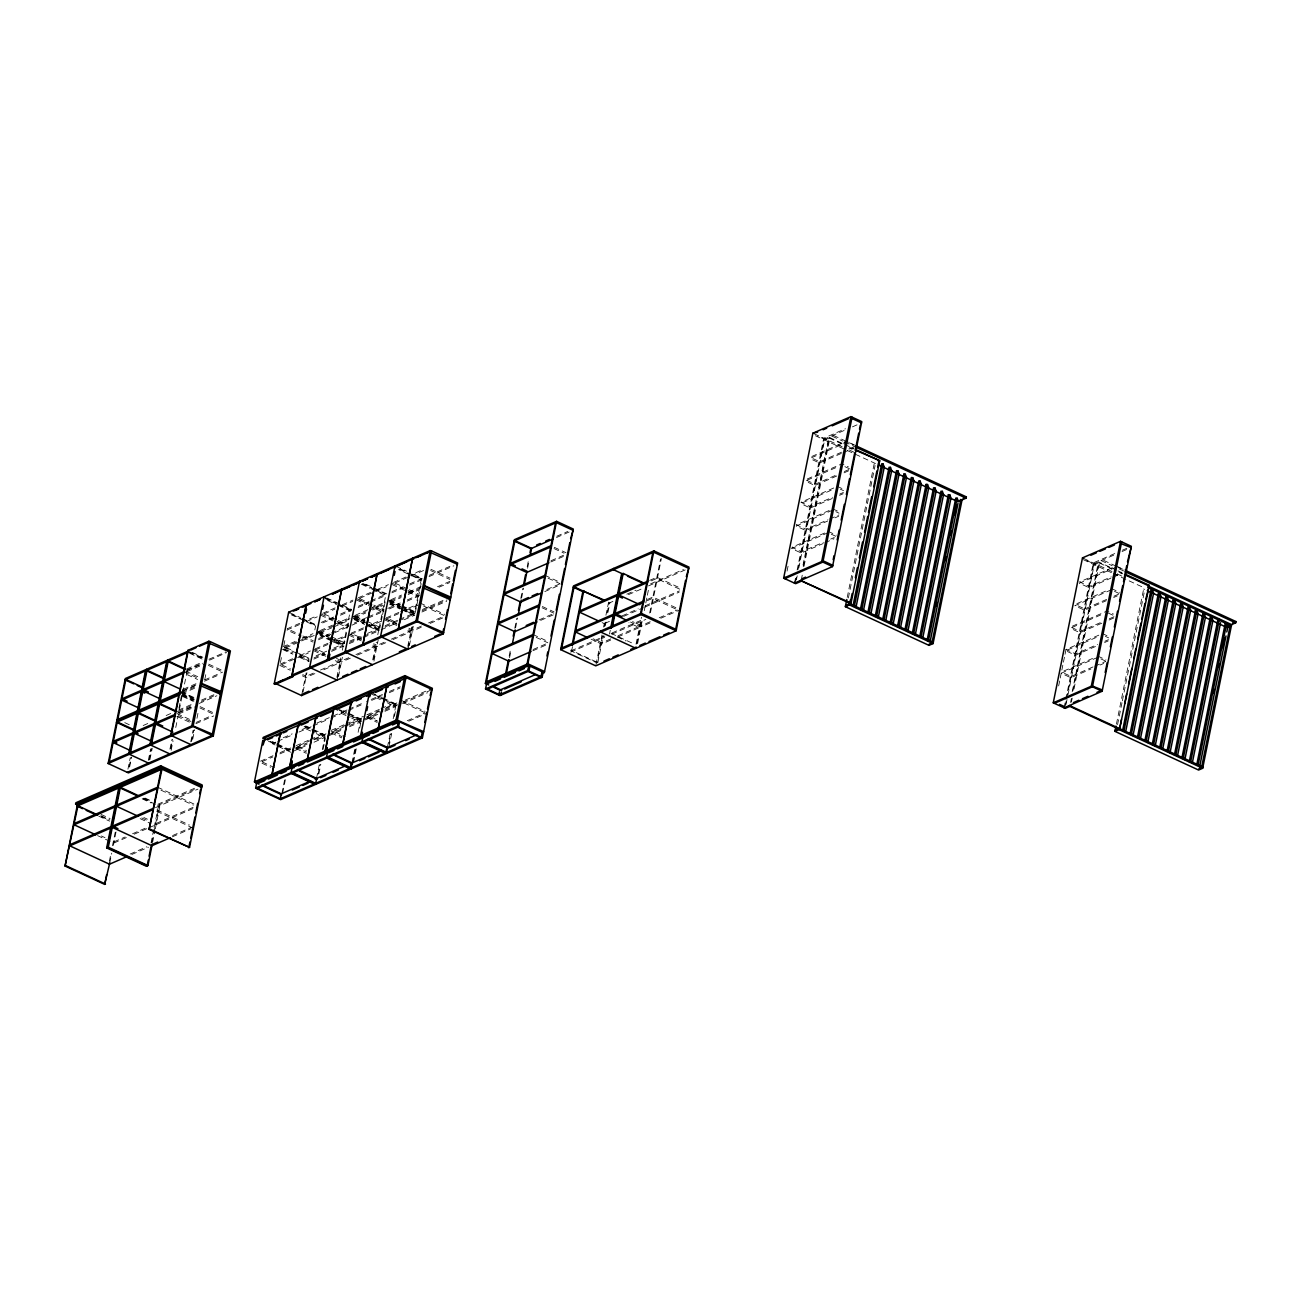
<?xml version="1.0" encoding="UTF-8"?>
<svg xmlns="http://www.w3.org/2000/svg" width="1301" height="1301" viewBox="0 0 1301 1301"><rect width="100%" height="100%" fill="white"/><g stroke="black" fill="none" stroke-linecap="round" stroke-linejoin="round"><path stroke-width="0.75" stroke-dasharray="5 3.75" d="M109.382 861.197L110.943 853.456M112.488 845.731L115.22 832.201M127.921 769.184L130.23 757.784M109.788 862.774L111.74 853.114M113.301 845.39L116.033 831.859M129.108 766.94L131.027 757.426M129.628 766.972L131.629 757.084M148.33 760.288L150.64 748.888M149.143 759.947L151.436 748.53M149.94 759.589L152.25 748.189M150.997 843.064L153.729 829.534M154.12 827.599L158.397 806.344M169.927 749.148L171.846 739.651M151.794 842.706L153.355 834.982M153.746 833.047L159.454 804.717M170.74 748.807L172.659 739.293M178.92 708.216L180.075 702.507M180.449 700.605L182.758 689.205M152.607 842.349L154.949 830.77M155.323 828.835L160.007 805.644M171.147 750.352L173.066 740.838M175.749 727.535L178.058 716.119M179.343 709.777L187.393 669.836M190.759 741.814L193.052 730.398M191.556 741.456L193.865 730.056M192.743 739.212L194.662 729.698M196.971 718.298L198.11 712.59M204.761 679.61L206.306 671.999M280.431 662.518L281.601 656.729M284.838 640.645L283.667 646.451L294.124 651.281M290.904 752.287L272.283 743.668L272.543 742.399L276.105 740.854M281.878 793.415L284.952 778.128M301.865 694.295L306.142 673.024M299.783 657.412L308.483 661.428L309.004 658.891L284.61 647.605M314.842 629.895L315.623 626.025L291.229 614.755M282.675 793.073L285.374 779.689M303.052 692.002L306.955 672.682M299.002 732.04L306.125 728.934L306.385 727.649L299.263 730.755M307.979 726.95L307.735 728.235L311.297 726.674M316.517 778.323L319.217 764.939M322.29 749.652L324.99 736.268L313.98 741.066M336.894 677.268L340.781 657.932M342.342 650.207L343.122 646.337L320.469 635.864M318.078 774.144L320.013 764.598M323.103 749.295L324.258 743.57M324.632 741.651L325.413 737.83M337.301 678.846L341.204 659.526M333.804 648.077L344.44 643.442L347.172 629.912M347.562 627.976L348.733 622.187M340.439 615.227L351.059 610.592L351.319 609.307L325.185 597.224M318.891 773.802L320.81 764.24M338.504 676.569L342.391 657.233M330.877 718.152L341.561 713.485L341.821 712.216L331.137 716.867M351.953 762.89L354.653 749.506M358.117 732.3L360.426 720.819M372.72 659.883L376.233 642.499M377.778 634.758L378.558 630.904L366.362 625.261M352.75 762.532L355.449 749.148M359.694 728.121L360.849 722.38M373.517 659.542L377.03 642.141M382.218 616.398L379.876 627.993L371.175 623.976M382.608 614.479L383.779 608.673M384.169 606.738L385.34 600.948M353.563 762.175L356.263 748.807M373.94 661.119L378.217 639.864M371.663 700.377L376.997 698.052L377.257 696.767L366.573 701.434M387.389 747.441L390.089 734.057M393.178 718.77L395.878 705.386M407.766 646.386L411.669 627.049M415.295 609.047L421.15 580.051L398.496 569.578M388.966 743.261L390.902 733.699M394.366 716.493L395.911 708.85M408.189 647.963L412.466 626.708M399.374 619.504L415.328 612.56L416.499 606.754M416.873 604.835L418.044 599.029M418.434 597.094L421.166 583.564M388.999 746.741L391.699 733.357M409.376 645.67L413.279 626.35M509.163 656.094L510.773 648.142M514.773 628.253L516.773 618.317M520.79 598.427L522.791 588.491M527.214 566.618L528.808 558.666M509.569 657.737L511.163 649.784M515.586 627.911L517.587 617.959M521.587 598.086L523.604 588.133M527.604 568.244L529.214 560.292M602.493 635.896L597.045 662.957L570.911 650.874L571.692 647.004M572.489 646.646L571.708 650.516L596.102 661.802M595.988 664.583L601.956 634.986M603.55 627.082L604.347 623.146M605.924 615.243L608.575 602.135M604.347 626.74L605.225 622.382M607.128 612.917L609.128 603.046M597.842 662.599L603.306 635.555M605.258 625.895L606.038 622.024M607.974 612.364L609.925 602.705M609.502 634.059L610.267 630.188M636.026 644.206L641.474 617.162M636.823 643.865L641.897 618.739M637.636 643.507L642.304 620.317M644.255 610.657L645.426 604.867M645.816 602.932L646.987 597.126M647.378 595.207L648.532 589.402M649.671 613.031L660.583 558.926M650.467 612.673L661.38 558.568M787.056 571.106L788.26 565.171M794.488 583.141L795.675 577.237M797.139 570.001L823.712 438.209L845.455 428.745M795.545 581.531L796.358 577.563M797.952 569.659L824.265 439.136L817.809 436.144M796.44 579.742L797.22 575.806M798.814 567.935L824.606 440.014L829.973 437.673L804.051 566.228M803.026 565.073L828.818 437.152L842.853 443.641M803.237 566.569L829.16 438.03L842.056 443.999M801.253 580.067L802.587 573.481M847.211 597.484L874.337 463.01M848.366 598.021L875.085 465.514M1058.656 685.903L1059.843 679.968M1060.25 678L1061.437 672.064L1094.239 657.704M1061.844 670.08L1063.031 664.16M1063.437 662.176L1064.625 656.241M1065.031 654.273L1066.218 648.337M1064.088 707.842L1093.312 562.894L1115.055 553.429M1065.145 706.215L1066.348 700.28M1066.739 698.295L1093.865 563.821L1084.172 559.332M1066.023 704.426L1067.617 696.555M1068.007 694.588L1094.206 564.699L1099.556 562.374L1073.764 690.294M1072.219 691.725L1098.418 561.837L1116.144 570.033M1070.577 702.442L1071.373 698.507M1072.967 690.636L1098.76 562.715L1111.656 568.683M1071.39 702.101L1072.187 698.165M1116.421 724.12L1143.921 587.694M1117.559 724.657L1121.982 702.8M1122.373 700.8L1144.815 589.499L1143.677 588.979M186.84 668.909L201.606 662.485M208.973 659.265L225.724 651.964M186.141 670.243L202.501 663.25M209.559 660.176L226.716 652.565M187.36 670.308L201.622 664.095M187.1 671.576L204.924 663.819M299.702 623.309L287.245 628.741L301.181 635.197M301.49 622.545L317.509 615.552M322.681 613.308L335.138 607.876M342.261 604.77L352.945 600.119M358.117 597.858L370.59 592.427M377.713 589.32L388.381 584.669M393.553 582.425L406.026 576.994M407.798 576.213L422.044 570.001M299.441 624.594L286.984 630.026L300.921 636.465M306.564 621.488L317.249 616.837M324.209 613.796L334.877 609.144M342 606.038L352.685 601.387M359.645 598.362L373.891 592.15M375.664 591.37L386.348 586.718M395.081 582.913L409.327 576.701M411.1 575.936L423.573 570.505M321.201 622.447L333.609 617.032M340.699 613.942L351.319 609.307M358.409 606.233L369.045 601.599M370.818 600.818L384.998 594.638M392.073 591.548L402.708 586.93M409.799 583.84L422.207 578.425L413.49 574.391M429.297 575.335L452.325 565.301M322.713 622.935L333.349 618.317M358.149 607.502L368.785 602.867M370.557 602.103L384.738 595.923M391.829 592.833L402.448 588.198M409.539 585.108L421.947 579.709L411.49 574.863M429.037 576.619L453.838 565.805M183.49 689.172L195.963 683.724M204.696 679.919L222.52 672.162M282.87 646.792L295.262 641.393M302.352 638.303L312.988 633.668M320.079 630.578L332.487 625.179M334.259 624.399L350.197 617.455M355.515 615.145L367.923 609.73M369.695 608.966L385.633 602.005M390.95 599.696L401.586 595.061M408.677 591.971L421.085 586.572M183.23 690.441L197.492 684.228M204.452 681.204L220.487 674.211M182.384 691.27L196.532 685.107M284.382 647.296L296.791 641.897M298.563 641.117L314.5 634.172M349.936 618.723L318.046 632.628L328.502 637.457M353.482 617.194L367.663 611.015M369.435 610.234L383.616 604.054M390.707 600.964L401.326 596.346M408.416 593.256L419.052 588.621M182.124 692.539L196.272 686.375M314.24 635.441L282.35 649.345L292.806 654.175M319.558 633.132L331.966 627.732M333.739 626.952L347.92 620.772M355.01 617.682L365.63 613.064M372.72 609.974L383.356 605.339M390.446 602.249L401.082 597.614M408.156 594.524L418.792 589.89M181.88 693.807L196.012 687.644M318.712 638.498L329.397 633.847M331.186 633.083L347.204 626.09M354.165 623.065L366.622 617.633M368.394 616.853L382.64 610.657L373.94 606.624M387.812 608.396L400.285 602.965M407.408 599.859L418.093 595.207M437.494 586.751L449.967 581.319M318.452 639.783L346.944 627.358L334.747 621.732M352.116 625.114L382.396 611.925L368.443 605.469M389.341 608.901L400.025 604.233M407.148 601.143L417.832 596.476L391.699 584.393M439.022 587.239L449.707 582.588M556.763 536.24L567.789 531.442M556.519 537.524L569.366 531.914M280.105 664.144L292.562 658.713M299.685 655.606L310.37 650.955M327.998 643.279L315.541 648.711L325.998 653.541M329.787 642.499L345.806 635.522M363.451 627.83L350.977 633.262L361.434 638.092M365.223 627.049L381.258 620.073M398.887 612.397L386.413 617.812L396.87 622.659M400.659 611.616L416.694 604.623M281.618 664.648L295.864 658.436M297.653 657.672L308.337 653.004M315.281 649.98L331.316 643.003M333.089 642.222L349.107 635.246L361.304 640.873M350.717 634.53L366.752 627.554M368.525 626.773L384.559 619.796L396.756 625.439M386.169 619.097L398.626 613.665M405.749 610.559L419.995 604.347M143.175 725.519L150.249 722.445M166.154 715.517L171.456 713.208M178.53 710.118L192.678 703.955M201.509 700.101L213.884 694.718M178.27 711.403L194.191 704.459M201.248 701.385L215.397 695.222M178.026 712.672L193.93 705.744M199.232 703.434L216.909 695.726M178.79 712.785L193.052 706.573M178.53 714.054L196.353 706.297M316.094 655.802L326.714 651.167M349.758 641.133L360.393 636.498M367.484 633.408L378.103 628.773M385.194 625.683L397.602 620.284M422.402 609.47L443.674 600.2M314.061 657.851L324.697 653.216M331.788 650.126L342.407 645.491M349.497 642.401L361.906 637.002M363.678 636.222L379.632 629.277L369.175 624.447M384.933 626.952L397.342 621.553M399.114 620.788L415.068 613.828L404.611 608.998M422.158 610.738L446.959 599.94M308.483 661.428L309.296 661.087L298.84 656.257M313.801 659.119L324.437 654.484M331.527 651.394L343.936 645.995L333.479 641.149M349.237 643.67L361.645 638.271M363.418 637.506L379.372 630.546L365.435 624.106M381.144 629.782L397.081 622.821M404.172 619.731L414.808 615.113L390.414 603.827M421.898 612.023L446.698 601.208M823.468 439.478L845.195 430.013M852.448 426.858L861.506 422.906M551.022 560.715L563.935 555.088M550.762 561.983L563.675 556.356M196.142 722.413L212.177 715.42M195.882 723.681L213.706 715.924M313.362 673.137L306.239 676.244L302.759 674.617M320.485 670.031L340.065 661.493M348.798 657.688L341.675 660.794L336.455 658.371M355.921 654.582L375.501 646.044M384.234 642.255L377.111 645.345L373.631 643.735M391.357 639.149L410.953 630.611L407.457 629.001M421.459 626.025L412.563 629.912L407.327 627.489M428.582 622.919L444.6 615.942M811.84 456.44L846.447 441.364L854.529 445.105M314.875 673.625L305.979 677.512L300.759 675.089M323.786 669.755L339.805 662.762L334.585 660.355M350.327 658.192L341.415 662.063L336.195 659.656M357.45 655.086L375.257 647.329L370.021 644.906M385.763 642.743L376.867 646.63L370.281 643.637M392.886 639.637L410.693 631.879L405.457 629.473M421.199 627.31L412.303 631.18L408.807 629.57M430.111 623.423L446.129 616.446M811.58 457.724L846.203 442.633M841.568 452.195L819.711 461.725L810.019 457.236M848.854 449.024L854.318 446.633M841.308 453.464L819.451 462.993L809.759 458.505M843.129 452.683L854.058 447.918M546.892 589.499L559.82 583.873M544.794 591.581L559.56 585.141M807.303 478.963L841.91 463.872L848.366 466.864M807.043 480.232L838.007 466.734M835.209 475.499L815.174 484.232L805.482 479.76M844.316 471.531L849.781 469.157M836.771 475.987L814.914 485.517L806.831 481.777M844.056 472.816L849.52 470.425M833.73 487.989L800.944 502.267L810.637 506.756L832.494 497.226M802.506 502.755L833.469 489.257M539.086 619.91L551.998 614.267M540.663 620.382L553.592 614.739M839.779 494.055L843.422 492.461M283.228 737.748L292.14 733.862M316.891 723.08L329.348 717.648M346.993 709.956L343.431 711.517L343.171 712.785L346.733 711.24M348.766 709.191L364.8 702.198M382.429 694.523L378.867 696.068L378.607 697.352L382.169 695.791M389.552 691.416L400.236 686.765M832.233 498.494L810.377 508.024L802.294 504.3M839.519 495.323L843.162 493.746M272.283 743.668L275.845 742.123M277.633 741.342L291.879 735.146M313.069 725.909L329.088 718.916M348.505 710.46L364.54 703.483M389.292 692.685L399.976 688.034M649.687 580.376L656.875 577.237L681.269 588.524M651.232 580.864L656.631 578.506L681.025 589.792M626.854 594.167L635.978 590.182M650.598 583.824L683.48 569.496M608.315 603.404L613.796 601.013M628.416 594.655L641.214 589.077M648.516 585.889L688.717 568.374M829.192 510.496L796.407 524.791L806.083 529.263L827.956 519.75M157.876 804.246L196.597 787.365M832.575 510.187L796.147 526.059L805.839 530.548L827.696 521.018M157.616 805.514L196.353 788.65M260.542 761.15L272.999 755.718M280.122 752.612L290.806 747.961M295.978 745.717L308.451 740.285M310.223 739.505L324.469 733.292M343.887 724.836L331.413 730.268L345.367 736.708M345.659 724.055L363.467 716.298M379.323 709.387L366.866 714.818L377.323 719.664M381.112 708.622L397.13 701.629M155.518 807.596L197.931 789.122M262.07 761.654L272.755 757.003M279.878 753.897L290.546 749.23M311.752 740.009L295.717 746.985L306.564 752.059M313.525 739.228L325.998 733.797M347.188 724.559L331.17 731.536L342.017 736.61M348.977 723.779L361.434 718.347M368.378 715.322L379.063 710.671M386.186 707.565L396.87 702.914M296.059 747.701L306.971 742.952M314.24 739.781L325.136 735.032M332.422 731.878L343.318 727.113M345.139 726.332L361.499 719.193L343.22 710.753M366.947 716.818L383.307 709.695M385.112 708.899L396.024 704.15M405.115 700.198L430.55 689.107M295.815 748.986L307.182 744.026M328.372 734.789L343.057 728.397M349.741 725.486L361.239 720.478L347.302 714.021M363.825 719.339L383.047 710.964M384.868 710.183L401.212 703.044M402.822 702.345L432.111 689.595M292.676 751.506L306.922 745.294M314.045 742.188L324.73 737.537L316.273 733.634M328.128 736.057L342.374 729.861M349.497 726.755L360.182 722.104L351.709 718.185M377.81 714.412L361.776 721.404L334.292 708.736M384.933 711.305L395.618 706.654L387.161 702.735M402.562 703.63L427.492 692.766M829.778 518.953L838.885 514.985M647.491 599.419L652.891 597.061L677.284 608.348M834.982 517.847L838.625 516.253M533.117 649.508L547.884 643.068M647.231 600.688L652.63 598.33L677.024 609.616M532.857 650.776L545.786 645.15M605.843 622.951L609.437 621.39M622.041 615.893L638.238 608.835M645.231 605.794L679.415 590.898M623.586 616.381L643.377 607.762M644.971 607.063L679.171 592.166M114.016 841.828L125.14 836.982M132.572 833.746L145.549 828.087M156.429 823.338L193.54 807.173M824.655 533.02L791.854 547.298L801.546 551.787L823.403 542.257M113.756 843.097L126.75 837.437M134.166 834.217L147.159 828.558M149.013 827.745L154.575 825.322M156.185 824.623L193.28 808.458M828.038 532.711L791.61 548.583L801.286 553.055L823.159 543.542M407.246 720.705L425.053 712.948M408.758 721.209L426.565 713.452M570.911 650.874L604.932 636.043M612.088 632.92L642.531 619.666M570.651 652.143L604.672 637.311M611.828 634.205L645.849 619.374M830.688 539.086L834.348 537.492M824.98 542.745L834.087 538.777M610.836 638.856L601.843 642.775L593.126 638.758M618.04 635.717L639.637 626.318M650.24 621.699L641.23 625.618L632.53 621.585M659.233 617.78L677.219 609.941M610.592 640.141L601.582 644.06L591.142 639.214M617.78 637.002L639.376 627.586L628.92 622.756M649.98 622.968L640.986 626.887L630.53 622.057M660.778 618.268L678.764 610.429M130.165 854.041L146.867 846.756M172.594 835.551L191.149 827.469M131.759 854.497L148.46 847.227M172.334 836.819L190.889 828.737M1122.291 550.258L1127.723 547.9M1093.051 564.162L1114.794 554.698M1122.047 551.543L1127.479 549.168M1112.404 567.643L1079.619 581.921L1089.311 586.409L1111.168 576.88M1115.786 567.317L1079.358 583.206L1089.051 587.678L1110.908 578.148M1112.989 576.083L1122.096 572.115M1112.729 577.368L1121.836 573.399M1076.903 603.648L1107.867 590.15M1111.249 589.841L1074.821 605.713L1084.514 610.202L1106.37 600.672M1106.631 599.403L1084.758 608.917L1075.081 604.445M1113.916 596.216L1119.38 593.841M1113.656 597.501L1117.299 595.907M1072.349 626.171L1106.972 611.08L1113.428 614.072M1072.105 627.44L1103.069 613.942M1100.256 622.707L1080.22 631.44L1070.528 626.952M1109.379 618.739L1114.843 616.365M1101.833 623.195L1079.96 632.709L1071.894 628.985M1109.119 620.008L1114.583 617.633M1098.792 635.181L1065.991 649.475L1075.683 653.964L1097.54 644.434M1067.552 649.947L1098.532 636.465M1104.825 641.263L1108.468 639.669M1095.475 646.499L1075.423 655.232L1067.357 651.492M1104.582 642.531L1108.224 640.938M1097.637 657.395L1061.193 673.268L1070.886 677.74L1090.921 669.023M1093.003 666.941L1071.146 676.471L1061.453 671.983M1094.824 666.161L1105.752 661.396M1100.028 665.039L1103.671 663.461M1116.047 566.049L1124.129 569.789M853.96 444.893L831.843 434.664L831.583 435.949L842.641 441.055M1116.177 566.179L1101.443 559.349L1101.183 560.633L1112.241 565.74M1118.031 567.025L1123.544 569.578M844.479 441.901L855.879 447.121M1119.023 568.813L1125.479 571.806M844.707 444.487L853.911 448.747M1117.982 570.879L1121.657 572.586M849.423 447.398L853.098 449.105M1119.023 572.082L1122.698 573.79M814.019 433.721L842.137 446.731M849.52 450.146L855.05 452.699M1083.619 558.422L1115.429 573.123M1117.266 573.969L1122.796 576.538M815.385 435.754L845.569 449.707M847.406 450.569L875.475 463.546M1083.359 559.69L1111.477 572.684M1113.331 573.546L1144.652 588.036M1111.509 588.572L1119.592 592.297M844.886 466.652L851.342 469.628M1114.485 591.337L1120.942 594.329M837.372 486.395L843.829 489.387M840.348 489.16L843.568 490.656M1108.322 613.096L1116.404 616.837M832.835 508.919L839.291 511.895M1102.435 633.603L1108.891 636.579M835.811 511.683L839.031 513.179M1105.395 636.368L1108.631 637.864M828.298 531.426L836.364 535.166M1097.881 656.111L1105.964 659.851M831.274 534.191L837.73 537.183M1100.857 658.891L1107.314 661.867M554.275 547.298L565.968 552.697M554.015 548.567L564.032 553.201M544.956 575.351L559.999 582.295M548.046 578.164L559.739 583.564M602.103 622.61L605.583 624.236M611.096 633.359L633.75 643.832M617.276 636.921L625.976 640.954M542.338 606.494L554.031 611.893M542.078 607.762L553.771 613.161M430.875 569.285L450.048 578.148M430.615 570.554L449.788 579.433M396.073 566.342L406.514 571.172M400.09 568.879L407.067 572.098M408.807 572.912L421.004 578.555M399.293 569.22L409.75 574.066M533.02 634.53L548.063 641.491M536.11 637.36L547.802 642.759M395.293 583.222L407.489 588.865M409.246 589.678L417.946 593.695M391.943 583.124L419.442 595.777M420.256 603.079L444.649 614.365M423.475 605.957L444.389 615.633M365.857 584.198L372.818 587.418M374.558 588.231L386.771 593.874M362.914 583.515L371.631 587.548M373.371 588.345L385.568 593.988M362.117 583.856L374.314 589.499M376.054 590.312L384.771 594.346M361.304 584.214L370.021 588.247M371.761 589.044L385.698 595.5L379.079 628.35L366.882 622.707M389.991 600.119L400.448 604.949M402.188 605.762L414.385 611.405M389.178 600.477L399.635 605.307M401.375 606.103L415.328 612.56M388.381 600.818L400.578 606.461M402.318 607.274L414.515 612.901M390.674 602.542L402.871 608.185M389.471 602.672L399.927 607.502M401.667 608.315L413.864 613.958M389.617 604.168L400.058 609.014M401.814 609.811L414.011 615.454M359.857 598.671L372.053 604.315M373.794 605.111L384.25 609.941M359.596 599.94L371.793 605.583M373.55 606.38L383.99 611.226M356.507 598.558L366.963 603.404M356.246 599.842L366.703 604.672M387.909 619.894L396.61 623.927M384.82 618.528L397.016 624.155M325.738 598.151L336.195 602.981M337.935 603.794L351.872 610.234M324.925 598.493L337.122 604.136M338.862 604.949L351.059 610.592M327.608 600.46L336.325 604.493M338.065 605.29L350.262 610.933L343.643 643.8L329.706 637.344M354.555 615.568L364.996 620.398M366.752 621.195L380.689 627.651M355.482 616.723L364.199 620.74M352.945 616.267L365.142 621.911M355.238 617.991L367.435 623.634M354.035 618.105L364.491 622.951M366.231 623.748L378.428 629.391M353.238 618.463L363.678 623.293M354.165 619.618L364.622 624.447M324.421 614.105L336.617 619.748M338.358 620.561L348.814 625.391M321.071 614.007L348.554 626.659M320.81 615.275L333.007 620.919M349.367 633.961L361.564 639.604M289.749 612.673L300.206 617.503M301.946 618.317L315.883 624.756M292.042 614.397L300.742 618.43M302.483 619.227L314.679 624.87M319.103 631.001L329.56 635.847M331.3 636.644L345.253 643.101M318.306 631.359L328.763 636.189M335.723 639.409L344.44 643.442M317.493 631.701L327.95 636.547M330.243 638.271L342.439 643.914M320.339 634.351L342.992 644.841M319.526 634.709L331.722 640.352M302.922 635.994L313.378 640.84M302.661 637.279L313.118 642.109M313.931 649.41L325.738 654.81M313.671 650.679L325.868 656.322M400.692 700.084L425.085 711.371M295.864 652.094L309.801 658.534M403.928 702.963L424.825 712.639M284.35 648.874L293.067 652.907M300.027 656.127L308.744 660.16M283.146 649.004L291.863 653.021M371.338 692.587L382.25 697.629M383.535 698.23L397.472 704.687M374.021 694.555L396.675 705.028M369.728 693.287L397.228 705.955M376.997 698.052L380.38 699.613M281.845 664.957L290.546 668.99M279.845 665.429L290.302 670.259M368.346 716.9L377.062 720.933M366.996 716.331L377.453 721.161M366.736 717.599L377.192 722.445M337.642 708.834L346.814 713.078M348.099 713.68L360.344 719.339M339.301 710.33L346.619 713.712M341.561 713.485L350.018 717.404M192.402 652.435L202.842 657.249M189.474 651.752L203.379 658.176M188.678 652.094L202.582 658.534M189.604 653.248L203.509 659.688M208.664 664.144L222.569 670.584M208.404 665.413L224.048 672.65M331.3 733.048L341.756 737.878M305.686 725.893L324.908 734.789M185.571 671.072L197.752 676.715M304.889 726.251L310.11 728.658M311.85 729.471L325.803 735.911M304.076 726.592L326.34 736.838M183.978 671.771L199.232 678.78M306.125 728.934L314.582 732.837M187.198 674.666L197.622 679.48M181.424 691.677L195.329 698.117M180.628 692.034L194.532 698.458M297.718 746.514L306.434 750.547M181.555 693.189L195.459 699.613M182.107 694.116L194.272 699.743M182.644 695.043L193.085 699.857M181.847 695.385L194.012 701.011M295.864 748.498L306.32 753.328M182.774 696.539L193.215 701.369M200.094 706.622L213.998 713.062M199.834 707.907L213.738 714.33M272.332 741.635L275.991 743.326M277.829 744.172L290.611 750.092M270.25 741.342L275.47 743.749M277.227 744.562L289.472 750.222M268.429 741.212L290.351 751.36M177.017 713.566L190.922 719.99M178.497 715.648L191.052 721.502M176.887 716.347L190.792 722.771M262.282 761.963L274.478 767.606M262.021 763.232L270.738 767.265M124.75 722.624L129.954 725.047M157.6 787.219L195.443 804.734M160.95 790.162L193.394 805.173M145.045 798.05L150.444 800.554M143.777 798.147L150.997 801.481M142.98 798.489L155.6 804.327M142.183 798.847L151.192 803.01M156.949 809.986L189.393 824.997M156.689 811.255L192.743 827.94M143.826 817.516L147.42 819.175M141.76 817.955L147.615 820.703M140.15 818.654L150.965 823.647M101.088 814.426L110.081 818.589M100.811 815.694L109.837 819.874M101.364 816.621L108.568 819.955M98.762 816.15L109.577 821.142M101.397 835.99L105.007 837.665M97.542 835.6L110.146 841.438"/><path stroke-width="1.5" d="M79.198 805.709L75.604 804.034L75.865 802.766L160.706 765.801L202.143 784.958L189.539 847.406L149.095 829.42L161.161 769.525M109.788 862.774L104.698 884.387L65.05 866.043L77.393 804.864L162.235 767.899L149.095 829.42M65.05 866.043L77.93 805.791L97.754 814.963M199.541 646.207L210.144 641.588L230.407 650.955L213.283 735.927L128.441 772.892L108.162 763.524L125.303 678.553L187.165 651.59M109.219 761.898L117.269 721.957L134.67 730.007M117.789 719.404L125.839 679.48L143.224 687.513M152.217 844.284L147.924 865.539L146.314 866.238L106.666 847.91L118.749 787.999M119.806 786.373L107.479 847.553L147.127 865.897L148.298 860.091M106.666 847.91L108.276 847.211L120.359 787.3L138.378 795.643M128.832 753.36L136.881 713.42M137.402 710.866L145.452 670.942M146.509 669.316L129.368 754.271L148.493 763.118M130.442 752.645L138.491 712.72L155.876 720.754M138.996 710.167L147.062 670.226L164.446 678.276M104.698 884.387L106.649 874.711M150.038 744.107L158.088 704.183M158.608 701.629L166.658 661.689M167.715 660.062L150.591 745.034L169.715 753.881M151.648 743.408L159.698 703.467L177.082 711.517M160.218 700.93L168.268 660.989L185.653 669.039M75.604 804.034L160.446 767.07L160.706 765.801M210.03 641.767L208.876 641.23L187.848 650.402L170.773 735.081L171.911 735.618M171.244 734.87L178.92 696.832M179.814 692.376L187.864 652.452M172.057 734.512L171.797 735.797L190.922 744.644M149.078 856.237L151.014 846.577M108.422 762.24L191.8 725.909L208.876 641.23M194.76 714.216L195.524 710.411M210.144 641.588L193.003 726.543L108.162 763.524M188.743 847.764L189.913 841.958M190.694 838.104L194.971 816.849M195.752 812.979L197.703 803.319M199.655 793.659L200.435 789.788M229.269 650.419L212.128 735.39L127.287 772.371M258.964 784.21L254.459 781.885L262.737 740.822L297.945 725.486L299.1 726.007M274.218 683.822L291.766 676.178L292.92 676.715L275.373 684.359L274.218 683.822L288.659 612.234L394.756 566.016L395.911 566.537M255.744 781.332L255.484 782.6L397.244 720.835L405.977 677.496L405.18 677.854M263.062 745.001L265.03 738.919M255.63 788.097L256.622 783.137L398.382 721.356L397.39 726.316L255.63 788.097L280.626 799.643L422.386 737.878L432.371 688.31L404.969 675.642L263.209 737.407L262.948 738.675L404.709 676.91L432.111 689.595L431.314 689.937M291.766 676.178L306.207 604.591L307.345 605.128L303.832 606.656M280.447 733.097L272.169 774.176L273.324 774.697M293.31 675.577L292.156 675.04L306.385 604.526L307.524 605.046M305.751 613.08L306.548 609.112M275.47 683.48L301.604 695.563L302.661 693.937M254.459 781.885L289.668 766.549L297.945 725.486M324.095 596.801L309.654 667.413L337.04 680.114M327.315 747.587L326.356 751.718L291.082 766.956L289.944 766.435L298.222 725.356L315.72 717.745L316.859 718.266M255.598 782.421L290.822 767.07L291.993 761.215M322.648 609.177L323.445 605.258M290.92 767.167L292.27 761.101M310.906 668.031L311.167 666.763M318.046 632.628L316.989 634.254M315.72 717.745L307.426 758.808L308.76 759.264M307.605 758.727L315.948 717.371L333.446 709.761L325.104 751.1L289.944 766.435M327.592 659.607L341.821 589.077M328.568 660.209L329.934 654.257M333.82 707.793L334.081 706.524M362.491 732.252L361.694 736.187L326.518 751.523L325.38 750.986L333.706 709.63L368.882 694.311L370.037 694.848L366.54 696.36M327.055 747.701L326.258 751.636L325.104 751.1M346.342 652.582L346.603 651.313M351.384 701.938L343.057 743.278L344.196 743.814M377.257 573.627L363.044 644.158L364.182 644.694M350.685 766.582L351.351 763.28M325.38 750.986L360.556 735.667L369.159 694.197L404.318 678.862L405.473 679.398M292.156 675.04L380.543 636.531L395.016 565.886L430.192 550.567L431.347 551.104L417.345 557.202M366.849 710.59L367.646 706.654M361.808 736.268L362.052 735M369.76 696.767L370.541 692.945M394.252 575.351L395.032 571.481M385.795 752.791L386.462 749.49M408.189 647.963L407.929 649.232L381.795 637.148M360.816 735.537L395.992 720.217L404.318 678.862M404.709 676.91L404.969 675.642M380.803 636.417L415.978 621.097L430.192 550.567M418.629 611.112L419.41 607.258M301.604 695.563L443.365 633.798L457.643 562.991L431.509 550.892L417.231 621.699L287.879 678.065M422.223 732.398L421.231 737.342L279.471 799.123M424.76 722.445L426.826 712.167M427.46 709.061L429.379 699.499M430.159 695.677L430.924 691.856M443.592 629.001L442.828 632.871L443.625 632.514L416.678 620.772M445.544 619.341L447.495 609.681M450.731 593.598L452.683 583.938M453.268 581.043L455.415 570.407M485.387 683.448L514.367 539.72L556.584 521.327L573.286 529.052L544.306 672.78L527.604 665.055L485.387 683.448L488.721 684.993M486.444 681.822L514.92 540.647L531.621 548.371L530.418 554.34M485.533 688.945L486.541 683.984L528.743 665.592L527.751 670.552L485.533 688.945L499.942 695.612L542.159 677.203L543.151 672.259L542.354 672.601M499.454 691.774L498.803 695.076L541.005 676.683L542.013 671.723M501.405 691.953L500.739 695.254L487.485 689.123M505.552 673.999L508.366 660.079M513.179 636.222L513.976 632.237M518.383 610.364L519.993 602.412M523.604 584.507L525.604 574.57M530.011 552.697L530.808 548.713L552.844 539.118M506.365 673.642L509.163 659.721M512.366 643.816L515.18 629.895M518.383 613.991L521.197 600.07M524.401 584.165L527.019 571.172L522.01 568.846M527.051 664.128L555.527 522.953M527.604 665.055L556.584 521.327M529.897 666.128L528.905 671.072L486.688 689.465M546.973 655.948L547.77 651.98M550.974 636.059L554.177 620.154M556.194 610.218L559.397 594.313M561.398 584.36L564.601 568.456M565.415 564.471L569.822 542.598M570.619 538.63L573.025 530.32L556.324 522.595L514.106 540.988L530.808 548.713M560.666 649.638L573.513 585.922L653.899 550.876L688.961 567.106L676.113 630.822L595.728 665.852L560.666 649.638L641.051 614.609L676.113 630.822M561.723 648.012L574.066 586.832L603.892 600.639M572.082 645.068L582.978 590.963L604.705 600.281M572.879 644.727L583.791 590.621M601.111 630.855L600.867 632.123L635.929 648.337L636.173 647.069L630.806 649.41M613.714 568.407L613.454 569.675L623.976 574.538M610.657 628.253L621.569 574.148L623.179 573.448L644.093 583.124M611.47 627.911L622.382 573.806M612.657 625.618L623.179 573.448M640.515 613.682L652.842 552.502M641.051 614.609L653.899 550.876M675.821 628.627L685.562 580.311M686.31 576.619L688.717 568.374L653.655 552.161L573.253 587.19L582.019 591.239M799.855 580.815L800.993 581.352L795.643 583.677L783.657 578.132L812.881 433.2L850.919 416.613L861.766 421.638L832.526 566.569L794.488 583.141L794.748 581.872M785.056 577.4L784.796 578.669L822.85 562.097L852.074 417.149M783.657 578.132L821.695 561.56L850.919 416.613M833.177 559.723L833.974 555.755M837.177 539.931L839.161 530.044M841.162 520.156L844.349 504.349M846.349 494.445L849.537 478.638M850.334 474.67L854.708 452.927M855.521 448.959L858.709 433.152M859.506 429.184L860.303 425.232M956.82 501.161L962.041 499.926L933.061 643.588L928.995 645.361L845.357 606.673L846.821 599.468M845.357 606.673L849.423 604.9L850.48 599.68M850.171 603.42L850.984 603.062L800.457 580.425L850.171 603.42L852.171 593.532M855.359 577.709L857.359 567.821M859.343 557.934L862.53 542.11M864.531 532.223L867.718 516.399M868.515 512.448L871.703 496.624M873.703 486.737L876.89 470.913M877.687 466.961L878.484 463.01M850.838 604.168L879.687 460.684L855.749 449.609M883.037 463.953L854.334 606.347L852.952 606.217L881.655 463.823L883.037 463.953L884.273 467.092L855.96 607.518M860.368 609.632L889.071 467.254L890.453 467.384L891.689 470.523L863.376 610.933M861.75 609.762L890.453 467.384M897.869 470.799L869.149 613.194L867.783 613.064L896.487 470.669L897.869 470.799L899.089 473.954L870.792 614.365M875.183 616.495L903.902 474.101L905.285 474.231L906.504 477.386L878.191 617.796M876.565 616.625L905.285 474.231M882.598 619.926L911.318 477.532L912.684 477.662L913.92 480.817L885.607 621.227M883.981 620.057L912.684 477.662M920.1 481.094L891.396 623.488L890.014 623.358L918.717 480.963L920.1 481.094L921.336 484.232L893.023 624.659M897.43 626.773L926.133 484.395L927.515 484.525L928.751 487.664L900.438 628.074M898.812 626.903L927.515 484.525M934.931 487.94L906.212 630.335L904.845 630.204L933.549 487.81L934.931 487.94L936.151 491.095L907.838 631.505M942.347 491.371L913.627 633.766L912.245 633.636L940.965 491.241L942.347 491.371L943.567 494.526L915.253 634.937M919.661 637.067L948.38 494.673L949.746 494.803L950.982 497.958L922.669 638.368M921.043 637.197L949.746 494.803M957.162 498.234L928.459 640.629L927.076 640.499L955.78 498.104L957.162 498.234L958.398 501.373L957.016 501.259M935.874 606.071L936.671 602.119M945.046 560.585L945.843 556.633M950.234 534.874L951.031 530.922M954.218 515.098L956.219 505.211M928.995 645.361L929.256 644.093L933.321 642.32L849.683 603.631L845.617 605.404L846.772 605.941M930.475 639.816L957.991 503.357M932.183 641.783L960.886 499.389M878.744 465.042L957.975 501.698L966.09 498.153L966.35 496.884L855.798 445.739M1070.593 706.036L1065.243 708.362L1053.257 702.816L1082.481 557.885L1120.519 541.314L1131.35 546.322L1102.126 691.254L1064.088 707.842L1064.348 706.557L1059.502 704.313M1053.257 702.816L1091.295 686.245L1120.519 541.314M1121.657 541.834L1092.433 686.782L1054.395 703.353M1105.167 672.536L1107.167 662.648M1110.355 646.825L1112.355 636.937M1114.339 627.049L1117.526 611.226M1119.527 601.338L1122.714 585.515M1123.511 581.563L1126.699 565.74M1127.495 561.788L1131.089 547.591L1120.6 543.46M1147.986 585.922L1231.624 624.61L1202.661 768.273L1198.595 770.046L1114.957 731.357L1116.014 726.121M1114.957 731.357L1119.023 729.601L1119.283 728.316L1115.217 730.089M1069.796 706.378L1119.51 729.373L1121.495 719.534M1124.666 703.792L1126.65 693.953M1128.634 684.115L1131.821 668.372M1133.805 658.534L1135.789 648.695M1137.773 638.856L1140.944 623.114M1141.741 619.162L1144.913 603.42M1145.709 599.485L1149.287 585.369L1119.51 729.373M1122.552 730.902L1150.995 589.776L1152.377 589.906L1153.613 593.061L1125.56 732.187M1123.934 731.032L1152.377 589.906M1159.793 593.337L1131.333 734.447L1129.967 734.333L1158.41 593.207L1159.793 593.337L1161.029 596.492L1132.976 735.618M1165.826 596.639L1137.367 737.748L1138.749 737.878L1167.208 596.769L1165.826 596.639L1167.062 599.794L1168.428 599.907L1140.375 739.049M1144.782 741.18L1173.242 600.07L1174.624 600.2L1175.844 603.339L1147.791 742.481M1146.165 741.31L1174.624 600.2M1182.024 603.615L1153.58 744.741L1152.198 744.611L1180.658 603.501L1182.024 603.615L1183.26 606.77L1155.207 745.896M1189.439 607.047L1160.996 748.173L1159.614 748.042L1188.057 606.916L1189.439 607.047L1190.675 610.202L1162.622 749.327M1167.013 751.474L1195.473 610.348L1196.855 610.478L1198.091 613.633L1170.038 752.759M1168.396 751.588L1196.855 610.478M1204.271 613.909L1175.811 755.019L1174.429 754.889L1202.888 613.779L1204.271 613.909L1205.49 617.048L1177.438 756.19M1211.686 617.341L1183.227 758.45L1181.845 758.32L1210.304 617.211L1211.686 617.341L1212.906 620.479L1184.853 759.621M1189.26 761.752L1217.947 619.439L1219.33 619.552L1190.643 761.882M1192.269 763.053L1220.566 622.707M1225.379 622.789L1196.676 765.183L1198.042 765.313L1226.762 622.919L1227.998 626.074L1226.794 631.993M1213.052 693.173L1213.849 689.221M1218.24 667.462L1219.037 663.51M1222.224 647.687L1224.225 637.799M1199.685 766.484L1225.997 635.961M1201.766 766.468L1230.226 625.358L1226.16 627.131M1230.811 624.968L1235.69 622.837L1235.95 621.569L1125.398 570.44M190.743 650.158L195.996 647.735M188.678 652.094L125.042 679.821L133.727 683.854M209.087 643.198L229.009 651.703M293.294 611.128L298.612 608.803M302.157 607.258L311.004 603.404M319.867 599.55L314.549 601.859L319.77 599.712M337.593 591.825L332.275 594.134L341.041 590.443M341.138 590.28L360.621 581.791L359.531 581.352L345.09 651.98L372.493 664.681M362.394 581.01L367.711 578.701L362.442 581.124M371.257 577.156L394.301 567.106M412.01 559.397L396.073 566.342L395 567.968M415.556 557.853L420.874 555.527M426.191 553.218L431.509 550.892M295.067 610.478L298.579 608.949M344.716 588.849L349.969 586.556M353.465 585.027L358.718 582.75M371.208 577.302L376.477 575.009M380.152 573.399L388.901 569.594M406.676 561.853L396.171 566.423L395.016 565.886M430.452 552.518L457.383 564.26L456.586 564.618M141.549 690.262L121.952 698.8L127.156 701.223M162.755 681.025L143.159 689.563L148.379 691.969M164.365 680.325L183.978 671.771M162.495 682.293L142.899 690.831L158.543 698.068M183.717 673.056L164.105 681.594L179.766 688.831M423.817 585.369L450.764 597.11L449.951 597.468M116.992 719.762L180.628 692.034M201.021 683.139L220.959 691.628M116.732 721.03L180.367 693.303M423.313 587.922L450.244 599.663L449.447 600.021M116.472 722.315L180.107 694.588M200.517 685.692L220.438 694.181M536.581 545.038L540.257 543.444M545.753 541.037L549.429 539.443M550.925 545.753L510.317 563.447L515.326 565.756M550.665 547.022L510.057 564.715L526.759 572.44L548.908 562.796M817.646 432.143L812.881 433.2M823.078 429.785L826.704 428.208M832.136 425.834L848.447 418.727M132.978 732.756L113.382 741.294L116.862 742.904M154.201 723.502L134.588 732.04L138.069 733.65M155.795 722.803L175.407 714.265M132.718 734.024L113.122 742.562L130.507 750.612M153.941 724.787L134.328 733.325L151.713 741.359M175.147 715.534L155.551 724.072L172.935 732.121M860.693 423.264L861.506 422.906L851.813 418.418M279.016 681.935L284.334 679.61M192.467 725.633L212.388 734.122M504.349 593.045L544.956 575.351M544.696 576.619L504.089 594.313L520.79 602.038L541.102 593.191M303.637 693.514L308.955 691.205M312.5 689.66L317.818 687.335M342.618 676.536L347.936 674.211M351.481 672.666L356.799 670.357M360.344 668.812L365.662 666.486M399.326 651.817L406.416 648.727M411.734 646.418L415.279 644.873M434.762 636.384L440.08 634.059M522.904 599.956L528.434 597.549M532.125 595.939L537.671 593.532M498.381 622.642L538.988 604.949M538.728 606.217L498.12 623.911L514.822 631.635L536.971 621.976M879.687 460.684L854.952 449.951M298.856 724.185L300.466 723.47M334.292 708.736L335.902 708.037M369.728 693.287L371.338 692.587M526.157 625.537L533.54 622.317M74.368 823.484L115.171 805.709M116.781 805.01L157.6 787.219M320.599 716.379L331.088 711.81M336.617 709.403L352.36 702.54L351.205 702.02L342.879 743.359L344.017 743.896M356.035 700.946L361.288 698.653M375.55 692.441L382.543 689.384M394.984 683.968L400.22 681.691M267.388 739.83L272.657 737.537M276.154 736.008L281.423 733.715M283.342 732.87L286.854 731.341M301.116 725.129L308.109 722.088M114.927 806.978L74.108 824.769L95.737 834.77M157.34 788.487L116.521 806.278L138.15 816.28M579.709 610.868L617.487 594.394M619.097 593.695L647.882 581.157M647.622 582.425L618.837 594.98L639.75 604.64M492.412 652.24L533.02 634.53M532.76 635.815L492.152 653.509L508.854 661.233L531.003 651.573M70.108 844.593L110.927 826.802M153.339 808.328L112.537 826.102L117.936 828.607M200.826 787.853L201.622 787.512L161.974 769.167L77.133 806.132L82.532 808.637M110.666 828.087L69.847 845.861L109.495 864.206L126.197 856.936M153.095 809.596L112.276 827.387L151.924 845.715L170.48 837.633M575.709 630.692L613.487 614.235M615.097 613.519L643.881 600.981M613.243 615.503L575.449 631.961L587.645 637.604M643.637 602.265L614.836 614.804L627.033 620.447M396.691 719.908L423.638 731.65L422.825 731.991M560.926 648.37L641.312 613.34L676.374 629.554L675.577 629.895M397.13 720.754L361.971 736.073L360.556 735.667M485.647 682.179L527.864 663.786L544.566 671.511M259.549 782.893L264.867 780.584M268.413 779.039L277.276 775.168M280.805 773.623L286.122 771.314M294.026 767.866L292.075 767.688L291.066 772.648L316.062 784.21M298.531 765.899L303.849 763.589M307.394 762.044L325.12 754.32M333.967 750.466L328.649 752.775L327.51 752.254L326.502 757.198L351.498 768.761M337.512 748.921L342.83 746.595M353.465 741.977L369.419 735.016M372.964 733.471L378.266 731.162M392.447 724.982L399.537 721.892L398.545 726.852L256.769 788.617M495.03 681.317L500.527 678.911M504.203 677.317L515.212 672.519M518.888 670.926L524.384 668.519M499.795 690.115L534.662 674.926M504.609 689.042L521.132 681.854M152.184 844.447L157.746 842.023M280.463 794.163L310.597 781.039M315.102 779.071L346.033 765.59M350.554 763.622L381.469 750.157M386.787 747.831L416.922 734.707M292.253 790.065L299.344 786.975M302.889 785.43L308.191 783.104M320.599 777.705L325.917 775.396M333.007 772.306L338.325 769.981M359.58 760.711L364.898 758.402M368.443 756.857L379.079 752.222M389.715 747.587L395.032 745.278M405.652 740.643L409.197 739.098M963.098 498.299L966.35 496.884M603.957 661.103L609.323 658.761M612.901 657.216L618.268 654.875M639.832 645.475L645.312 643.084M648.971 641.491L659.932 636.709M663.591 635.132L669.072 632.741M802.001 578.717L805.612 577.14M831.99 565.642L832.786 565.301L823.094 560.812M1090.872 555.251L1096.304 552.892M1099.93 551.315L1105.362 548.941M1108.989 547.363L1114.42 544.989M1232.697 622.984L1235.95 621.569M1091.897 685.855L1102.386 689.985L1096.954 692.36M1073.406 702.621L1078.838 700.247M1082.465 698.67L1087.896 696.295M1198.855 768.777L1202.921 767.005L1069.438 705.5M882.891 466.978L884.273 467.092M890.307 470.393L891.689 470.523M897.723 473.824L899.089 473.954M912.538 480.687L913.92 480.817M919.953 484.118L921.336 484.232M934.785 490.965L936.151 491.095M942.184 494.396L943.567 494.526M1159.646 596.362L1161.029 596.492M1181.877 606.64L1183.26 606.77M1189.293 610.071L1190.675 610.202M1204.124 616.934L1205.49 617.048M1211.524 620.349L1212.906 620.479M855.538 447.024L966.09 498.153M1125.137 571.708L1235.69 622.837M1125.349 574.294L1149.287 585.369M1124.536 574.635L1148.474 585.71M878.403 461.237L879.541 461.774M1147.726 587.206L1231.38 625.879L1227.315 627.651L1147.303 590.654M1082.481 557.885L1083.619 558.422M821.695 561.56L832.526 566.569M1091.295 686.245L1102.126 691.254M849.423 604.9L933.061 643.588M1119.023 729.601L1202.661 768.273M627.472 576.164L643.279 583.466M622.463 598.086L617.227 595.679L579.449 612.137L598.623 621M616.837 614.332L622.073 616.755M413.848 558.714L412.693 558.194L398.48 628.708L399.635 629.245M413.669 558.796L412.515 558.275L398.301 628.79L399.456 629.326M424.37 586.296L450.504 598.395M378.412 574.164L377.079 573.708L362.865 644.239L364.004 644.759M359.32 581.449L360.458 581.986M527.751 670.552L542.159 677.203M528.092 671.43L541.362 677.561M415.978 621.097L443.365 633.798M342.96 589.613L341.643 589.158L327.413 659.672L328.746 660.127M323.884 596.899L325.25 597.322M493.453 686.473L501.747 690.294M494.315 687.578L500.413 690.408M380.543 636.531L381.957 636.953M288.659 612.234L289.814 612.771M345.318 651.882L346.473 652.403M387.974 687.026L386.836 686.489L378.493 727.844L379.632 728.381M387.796 687.107L386.657 686.57L378.315 727.926L379.453 728.446M369.159 694.197L370.297 694.718M309.882 667.315L311.02 667.852M395.992 720.217L423.378 732.918M397.39 726.316L422.386 737.878M397.732 727.194L420.434 737.7M187.848 650.402L188.987 650.923M368.394 738.594L387.6 747.49L386.592 752.433L363.906 741.944M364.101 737.342L362.946 736.805L361.954 741.765L386.934 753.328M369.338 739.765L387.942 748.368M315.948 717.371L317.102 717.908M362.296 742.643L384.982 753.133M169.195 662.144L184.84 669.381M201.574 684.066L220.698 692.913M332.958 754.043L352.148 762.923L351.156 767.883L328.454 757.393M335.073 755.751L352.506 763.801M147.989 671.381L163.633 678.618M281.601 733.634L280.268 733.179L271.99 774.241L273.145 774.778M326.86 758.093L349.546 768.582M262.737 740.822L263.875 741.359M137.207 685.448L142.427 687.871M144.769 693.14L141.289 691.547L121.692 700.084L139.077 708.118M158.901 703.825L174.545 711.062M297.506 769.493L316.712 778.372L315.72 783.332L293.018 772.827M289.668 766.549L290.822 767.07M299.637 771.184L317.054 779.25M191.8 725.909L213.283 735.927M291.408 773.526L314.11 784.031M137.678 713.062L153.339 720.299M157.535 723.616L162.755 726.023M262.07 784.926L281.276 793.805L280.268 798.765L257.582 788.276M264.201 786.633L281.618 794.7M118.212 723.112L133.857 730.349M160.446 767.07L201.883 786.227M119.546 787.658L135.776 795.155M149.891 829.079L189.539 847.406M86.142 810.312L96.957 815.304M108.276 847.211L147.924 865.539M65.847 865.685L105.511 884.029M1195.473 610.348L1196.709 613.503M1173.242 600.07L1174.461 603.209M1167.208 596.769L1168.428 599.907M948.38 494.673L949.6 497.828M926.133 484.395L927.369 487.533M903.902 474.101L905.122 477.256"/></g></svg>
